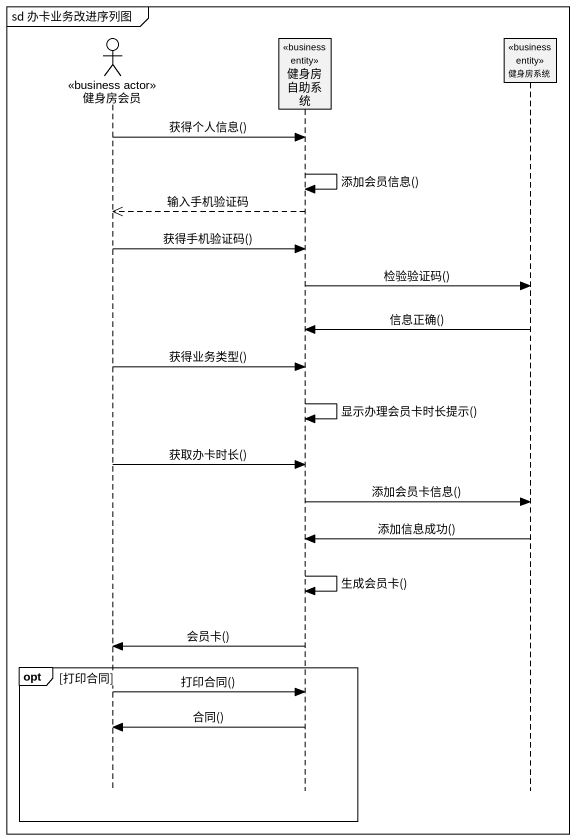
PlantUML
@startuml
mainframe sd 办卡业务改进序列图
hide footbox
actor 健身房会员 <<business actor>>
participant 健身房自助系统 <<business entity>>
participant 健身房系统 <<business entity>>

健身房会员 -> 健身房自助系统 : 获得个人信息()
健身房自助系统 -> 健身房自助系统 : 添加会员信息()
健身房自助系统 -->> 健身房会员 : 输入手机验证码
健身房会员 -> 健身房自助系统 : 获得手机验证码()
健身房自助系统 -> 健身房系统 : 检验验证码()
健身房系统 -> 健身房自助系统 : 信息正确()
健身房会员 -> 健身房自助系统 : 获得业务类型()
健身房自助系统 -> 健身房自助系统 : 显示办理会员卡时长提示()
健身房会员 -> 健身房自助系统 : 获取办卡时长()
健身房自助系统 -> 健身房系统 : 添加会员卡信息()
健身房系统 -> 健身房自助系统 : 添加信息成功()
健身房自助系统 -> 健身房自助系统 : 生成会员卡()
健身房自助系统 -> 健身房会员 : 会员卡()
opt 打印合同
  健身房会员 -> 健身房自助系统 : 打印合同()
  健身房自助系统 -> 健身房会员 : 合同()
end
@enduml
